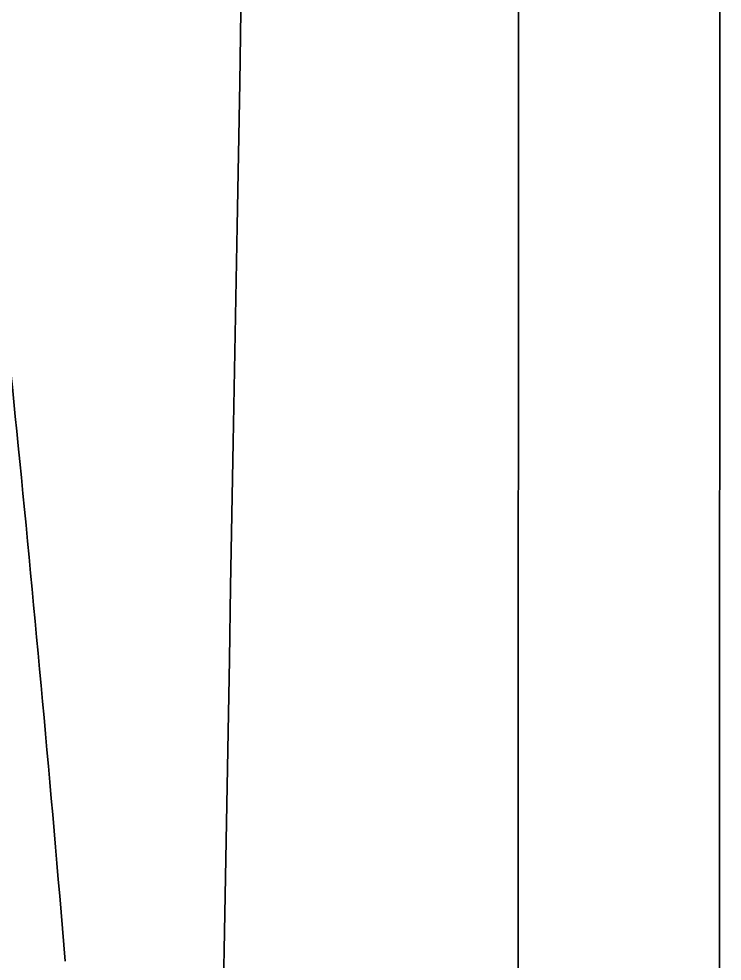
# Model space of a CAD drawing. Header units: millimetres. Extents: x 68 to 2000, y 100 to 2870.
# Drawn here: x 825.029 to 825.697, y 2114.534 to 2115.43 of the extents above; entities that cross this region are included whole.
import ezdxf

# ---------------------------------------------------------------- set-up
doc = ezdxf.new("R2010")
doc.units = ezdxf.units.MM
doc.header["$LTSCALE"] = 10
doc.layers.add('Sichtbar schmal (ISO)', color=7, linetype='Continuous', lineweight=35)

msp = doc.modelspace()

# ---------------------------------------------------------------- linework, layer by layer
at = {"layer": 'Sichtbar schmal (ISO)'}
for p, q in [((825.49698, 2073.66985), (825.50598, 2130.22345)), ((825.68815, 2073.66985), (825.69715, 2130.21821))]:
    msp.add_line(p, q, dxfattribs=at)
msp.add_open_spline([(825.07023, 2105.95205), (825.13118, 2109.36364), (825.24474, 2115.70797), (825.38653, 2123.60033), (825.46862, 2128.1545), (825.50598, 2130.22345)], degree=3, dxfattribs=at)
msp.add_open_spline([(825.07296, 2114.53447), (825.05921, 2114.70019), (825.0443, 2114.86343), (825.02836, 2115.0242), (825.01359, 2115.17307), (824.99795, 2115.31982), (824.98151, 2115.46442), (824.9675, 2115.5876), (824.95292, 2115.70922), (824.93782, 2115.82927), (824.93501, 2115.8516), (824.93218, 2115.87388), (824.92933, 2115.89611), (824.90862, 2116.05788), (824.88697, 2116.21679), (824.8645, 2116.37297), (824.83873, 2116.55205), (824.81188, 2116.72753), (824.78408, 2116.89959), (824.77784, 2116.93825), (824.77155, 2116.97674), (824.76521, 2117.01505), (824.73953, 2117.17027), (824.7131, 2117.32268), (824.68605, 2117.47225), (824.64722, 2117.68696), (824.60712, 2117.89582), (824.5661, 2118.09868)], degree=3, knots=[0, 0, 0, 0, 0.122778, 0.122778, 0.122778, 0.236478, 0.236478, 0.236478, 0.333333, 0.333333, 0.333333, 0.35135, 0.35135, 0.35135, 0.482502, 0.482502, 0.482502, 0.632881, 0.632881, 0.632881, 0.666667, 0.666667, 0.666667, 0.803535, 0.803535, 0.803535, 1, 1, 1, 1], dxfattribs=at)

doc.saveas('drawing.dxf')
